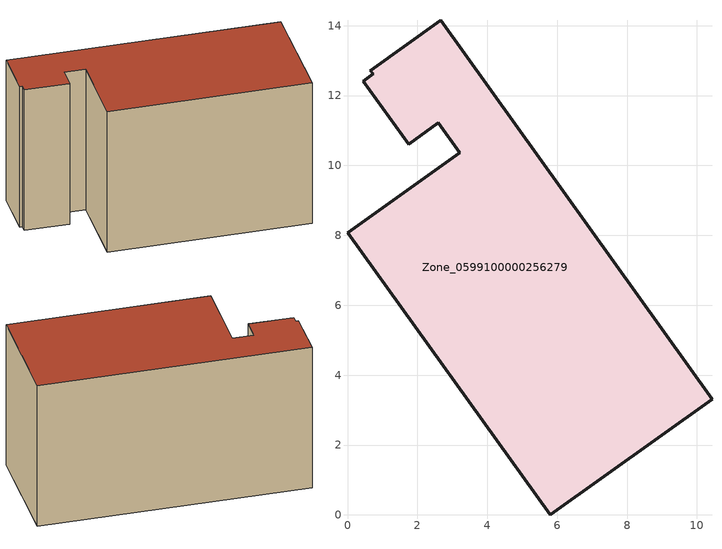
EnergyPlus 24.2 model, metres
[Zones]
Zone_0599100000256279
 floor ground (C_G): 0.73,12.62 0.65,12.71 2.67,14.16 10.43,3.31 5.8,0 0,8.07 3.21,10.37 2.6,11.22 1.75,10.61 0.45,12.41 z0
 wall outside (C_F): 10.43,3.31 2.67,14.16 0.65,12.71 0.73,12.62 0.45,12.41 1.75,10.61 2.6,11.22 3.21,10.37 0,8.07 5.8,0 10.43,3.31 z0:7.72
 roof outside (C_R): 0.73,12.62 0.45,12.41 1.75,10.61 2.6,11.22 3.21,10.37 0,8.07 5.8,0 10.43,3.31 2.67,14.16 0.65,12.71 z7.72
[BUILDING]
Pand.0599100000256279: North Axis=0; Terrain=City; Loads Convergence Tolerance Value=0.04; Temperature Convergence Tolerance Value=0.4; Solar Distribution=FullExterior; Maximum Number of Warmup Days=25; Minimum Number of Warmup Days=1
[Site:Location]
Rotterdam.The.Hague.AP_ZH_NLD Design_Conditions: Latitude=51.96; Longitude=4.45; Time Zone=1; Elevation=-4.5
[SITE:GROUNDTEMPERATURE:BUILDINGSURFACE]
18, 18, 18, 18, 18, 18, 18, 18, 18, 18, 18, 18
[MATERIAL] Thermal Absorptance=0.9; Solar Absorptance=0.7; Visible Absorptance=0.7
Name | Roughness | Thickness | Conductivity | Density | Specific Heat
G.TI.1975-1991 | MediumSmooth | 0.15 | 0.288461 | 540 | 1210
F.TI.1975-1991 | Rough | 0.3 | 0.230769 | 1920 | 840
R.TI.1975-1991 | MediumRough | 0.2 | 0.153846 | 1500 | 1000
[CONSTRUCTION]
C_G: G.TI.1975-1991
C_F: F.TI.1975-1991
C_R: R.TI.1975-1991
[ZONE]
Zone_0599100000256279: Type=1; Multiplier=1; Ceiling Height=Autocalculate; Volume=Autocalculate; Floor Area=autocalculate; Part of Total Floor Area=Yes
[ZONEINFILTRATION:DESIGNFLOWRATE]
Infil_Zone_0599100000256279: Zone or ZoneList or Space or SpaceList=Zone_0599100000256279; Schedule=AlwaysOn; Design Flow Rate Calculation Method=Flow/Area; Flow Rate per Floor Area=0.003; Constant Term Coefficient=1; Temperature Term Coefficient=0; Velocity Term Coefficient=0; Velocity Squared Term Coefficient=0
[HVACTEMPLATE:ZONE:IDEALLOADSAIRSYSTEM]
Zone_0599100000256279: Maximum Heating Supply Air Temperature=50; Minimum Cooling Supply Air Temperature=13; Maximum Heating Supply Air Humidity Ratio=0.0156; Minimum Cooling Supply Air Humidity Ratio=0.0077; Heating Limit=NoLimit; Cooling Limit=NoLimit; Dehumidification Control Type=ConstantSensibleHeatRatio; Cooling Sensible Heat Ratio=0.7; Dehumidification Setpoint=60; Humidification Control Type=None; Humidification Setpoint=30; Outdoor Air Method=None; Outdoor Air Flow Rate per Person=0.00944; Outdoor Air Flow Rate per Zone Floor Area=0; Outdoor Air Flow Rate per Zone=0; Demand Controlled Ventilation Type=None; Outdoor Air Economizer Type=NoEconomizer; Heat Recovery Type=None; Sensible Heat Recovery Effectiveness=0.7; Latent Heat Recovery Effectiveness=0.65
[ZONECONTROL:THERMOSTAT]
ThermostatControl_Zone_0599100000256279: Zone or ZoneList=Zone_0599100000256279; Control Type Schedule=DualSetpointControlType; Control 1=Thermostat_Zone_0599100000256279; Temperature Difference Between Cutout And Setpoint=0
[THERMOSTATSETPOINT:DUALSETPOINT]
Thermostat_Zone_0599100000256279: Heating Setpoint Temperature Schedule=HeatingSetpoint_Zone_0599100000256279; Cooling Setpoint Temperature Schedule=CoolingSetpoint_Zone_0599100000256279
[SCHEDULE:COMPACT]
HeatingSetpoint_Zone_0599100000256279: Through: 12/31, For: AllDays, Until: 24:00, 21
CoolingSetpoint_Zone_0599100000256279: Through: 12/31, For: AllDays, Until: 24:00, 24
DualSetpointControlType: Through: 12/31, For: AllDays, Until: 24:00, 4
AlwaysOn: Through: 12/31, For: AllDays, Until: 24:00, 1
